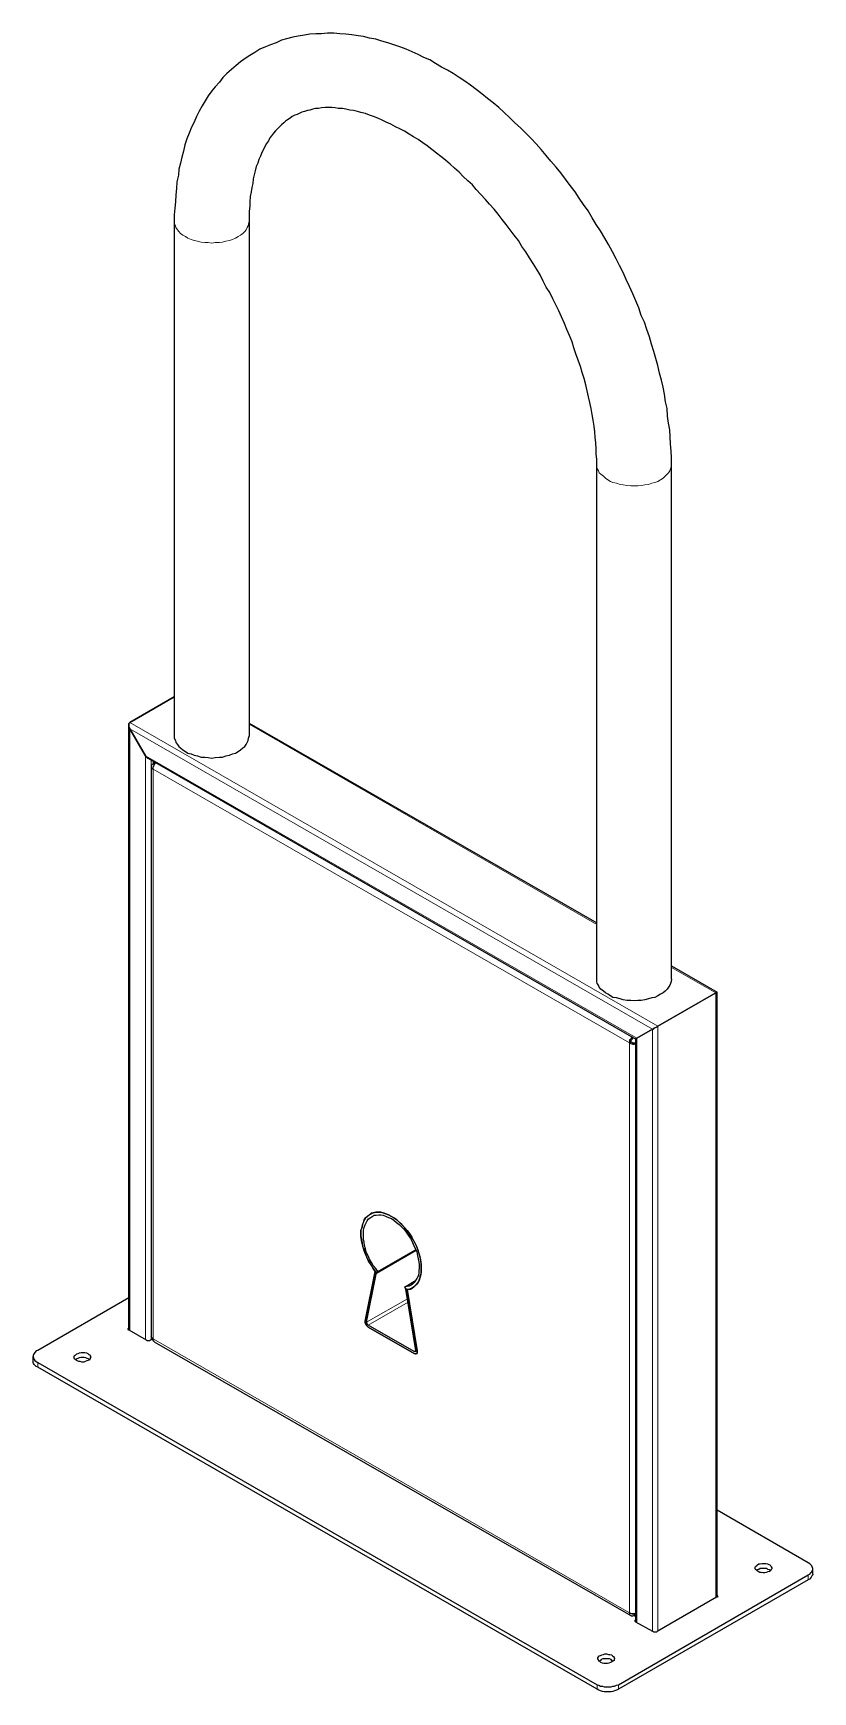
# Model space of a CAD drawing. Header units: inches. Extents: x 69 to 135, y 74 to 213.
import ezdxf

# ---------------------------------------------------------------- set-up
doc = ezdxf.new("R2010")
doc.units = ezdxf.units.IN
doc.header["$MEASUREMENT"] = 0
doc.layers.add('Warstwa 1', color=7, linetype='Continuous')

msp = doc.modelspace()

# ---------------------------------------------------------------- linework, layer by layer
at = {"layer": 'Warstwa 1', "color": 7, "lineweight": 25}
for points in [[(90.28, 212.44), (89.81, 212.23)], [(90.7, 212.57), (90.28, 212.44)], [(91.21, 212.69), (90.7, 212.57)], [(91.67, 212.78), (91.21, 212.69)], [(92.18, 212.86), (91.67, 212.78)], [(92.65, 212.95), (92.18, 212.86)], [(93.15, 212.99), (92.65, 212.95)], [(93.62, 212.99), (93.15, 212.99)], [(94.13, 213.03), (93.62, 212.99)], [(94.64, 213.03), (94.13, 213.03)], [(95.14, 212.99), (94.64, 213.03)], [(95.65, 212.95), (95.14, 212.99)], [(96.16, 212.9), (95.65, 212.95)], [(96.67, 212.82), (96.16, 212.9)], [(97.13, 212.74), (96.67, 212.82)], [(97.64, 212.61), (97.13, 212.74)], [(98.15, 212.52), (97.64, 212.61)], [(98.66, 212.35), (98.15, 212.52)], [(87.61, 211.17), (87.23, 210.92)], [(88.03, 211.42), (87.61, 211.17)], [(88.46, 211.68), (88.03, 211.42)], [(88.92, 211.89), (88.46, 211.68)], [(89.34, 212.06), (88.92, 211.89)], [(89.81, 212.23), (89.34, 212.06)], [(99.17, 212.23), (98.66, 212.35)], [(99.67, 212.06), (99.17, 212.23)], [(100.18, 211.89), (99.67, 212.06)], [(100.69, 211.68), (100.18, 211.89)], [(101.2, 211.47), (100.69, 211.68)], [(101.71, 211.25), (101.2, 211.47)], [(102.17, 211), (101.71, 211.25)], [(102.68, 210.79), (102.17, 211)], [(85.7, 209.65), (85.37, 209.31)], [(86.08, 209.98), (85.7, 209.65)], [(86.47, 210.32), (86.08, 209.98)], [(86.85, 210.62), (86.47, 210.32)], [(87.23, 210.92), (86.85, 210.62)], [(103.15, 210.49), (102.68, 210.79)], [(103.65, 210.2), (103.15, 210.49)], [(104.16, 209.94), (103.65, 210.2)], [(104.63, 209.65), (104.16, 209.94)], [(105.13, 209.31), (104.63, 209.65)], [(84.73, 208.54), (84.43, 208.21)], [(85.07, 208.93), (84.73, 208.54)], [(85.37, 209.31), (85.07, 208.93)], [(105.6, 209.01), (105.13, 209.31)], [(106.07, 208.67), (105.6, 209.01)], [(106.57, 208.33), (106.07, 208.67)], [(107.04, 207.95), (106.57, 208.33)], [(83.63, 206.94), (83.38, 206.51)], [(83.88, 207.36), (83.63, 206.94)], [(84.14, 207.78), (83.88, 207.36)], [(84.43, 208.21), (84.14, 207.78)], [(107.51, 207.57), (107.04, 207.95)], [(107.97, 207.19), (107.51, 207.57)], [(108.44, 206.81), (107.97, 207.19)], [(82.95, 205.58), (82.74, 205.16)], [(83.16, 206.05), (82.95, 205.58)], [(83.38, 206.51), (83.16, 206.05)], [(90.45, 205.54), (90.28, 205.37)], [(90.61, 205.67), (90.45, 205.54)], [(90.78, 205.79), (90.61, 205.67)], [(91, 205.92), (90.78, 205.79)], [(91.16, 206.05), (91, 205.92)], [(91.38, 206.17), (91.16, 206.05)], [(91.59, 206.22), (91.38, 206.17)], [(91.8, 206.34), (91.59, 206.22)], [(91.97, 206.43), (91.8, 206.34)], [(92.18, 206.47), (91.97, 206.43)], [(92.43, 206.55), (92.18, 206.47)], [(92.65, 206.6), (92.43, 206.55)], [(92.9, 206.68), (92.65, 206.6)], [(93.11, 206.72), (92.9, 206.68)], [(93.37, 206.72), (93.11, 206.72)], [(93.62, 206.77), (93.37, 206.72)], [(93.92, 206.81), (93.62, 206.77)], [(94.17, 206.81), (93.92, 206.81)], [(94.47, 206.81), (94.17, 206.81)], [(94.76, 206.77), (94.47, 206.81)], [(95.02, 206.72), (94.76, 206.77)], [(95.36, 206.72), (95.02, 206.72)], [(95.65, 206.68), (95.36, 206.72)], [(95.99, 206.6), (95.65, 206.68)], [(96.29, 206.55), (95.99, 206.6)], [(96.63, 206.47), (96.29, 206.55)], [(96.92, 206.39), (96.63, 206.47)], [(97.3, 206.3), (96.92, 206.39)], [(97.64, 206.17), (97.3, 206.3)], [(97.98, 206.05), (97.64, 206.17)], [(98.32, 205.92), (97.98, 206.05)], [(98.7, 205.75), (98.32, 205.92)], [(99.04, 205.58), (98.7, 205.75)], [(99.42, 205.41), (99.04, 205.58)], [(108.9, 206.39), (108.44, 206.81)], [(109.37, 205.96), (108.9, 206.39)], [(109.79, 205.54), (109.37, 205.96)], [(110.26, 205.12), (109.79, 205.54)], [(82.36, 204.18), (82.19, 203.68)], [(82.53, 204.65), (82.36, 204.18)], [(82.74, 205.16), (82.53, 204.65)], [(89.3, 204.27), (89.18, 204.02)], [(89.43, 204.44), (89.3, 204.27)], [(89.6, 204.65), (89.43, 204.44)], [(89.77, 204.86), (89.6, 204.65)], [(89.94, 205.03), (89.77, 204.86)], [(90.11, 205.2), (89.94, 205.03)], [(90.28, 205.37), (90.11, 205.2)], [(99.8, 205.2), (99.42, 205.41)], [(100.18, 205.03), (99.8, 205.2)], [(100.56, 204.82), (100.18, 205.03)], [(100.94, 204.57), (100.56, 204.82)], [(101.32, 204.35), (100.94, 204.57)], [(101.71, 204.14), (101.32, 204.35)], [(102.09, 203.85), (101.71, 204.14)], [(110.68, 204.69), (110.26, 205.12)], [(111.15, 204.23), (110.68, 204.69)], [(111.57, 203.76), (111.15, 204.23)], [(82.06, 203.17), (81.94, 202.66)], [(82.19, 203.68), (82.06, 203.17)], [(88.5, 202.75), (88.37, 202.45)], [(88.62, 203.04), (88.5, 202.75)], [(88.75, 203.3), (88.62, 203.04)], [(88.88, 203.55), (88.75, 203.3)], [(89.01, 203.8), (88.88, 203.55)], [(89.18, 204.02), (89.01, 203.8)], [(102.47, 203.59), (102.09, 203.85)], [(102.85, 203.3), (102.47, 203.59)], [(103.23, 203), (102.85, 203.3)], [(103.61, 202.7), (103.23, 203)], [(103.99, 202.41), (103.61, 202.7)], [(111.99, 203.3), (111.57, 203.76)], [(112.42, 202.79), (111.99, 203.3)], [(112.8, 202.32), (112.42, 202.79)], [(81.68, 201.64), (81.64, 201.14)], [(81.81, 202.15), (81.68, 201.64)], [(81.94, 202.66), (81.81, 202.15)], [(88.07, 201.52), (87.99, 201.18)], [(88.16, 201.86), (88.07, 201.52)], [(88.29, 202.15), (88.16, 201.86)], [(88.37, 202.45), (88.29, 202.15)], [(104.37, 202.07), (103.99, 202.41)], [(104.75, 201.73), (104.37, 202.07)], [(105.13, 201.39), (104.75, 201.73)], [(105.47, 201.05), (105.13, 201.39)], [(113.26, 201.81), (112.8, 202.32)], [(113.64, 201.35), (113.26, 201.81)], [(114.02, 200.8), (113.64, 201.35)], [(81.47, 200.04), (81.43, 199.49)], [(81.51, 200.59), (81.47, 200.04)], [(81.64, 201.14), (81.51, 200.59)], [(87.78, 200.12), (87.74, 199.74)], [(87.86, 200.46), (87.78, 200.12)], [(87.91, 200.84), (87.86, 200.46)], [(87.99, 201.18), (87.91, 200.84)], [(105.85, 200.67), (105.47, 201.05)], [(106.24, 200.33), (105.85, 200.67)], [(106.57, 199.95), (106.24, 200.33)], [(106.96, 199.53), (106.57, 199.95)], [(114.41, 200.29), (114.02, 200.8)], [(114.83, 199.74), (114.41, 200.29)], [(81.39, 198.93), (81.34, 198.38)], [(81.43, 199.49), (81.39, 198.93)], [(87.61, 198.55), (87.57, 198.13)], [(87.65, 199.36), (87.61, 198.93)], [(87.61, 198.93), (87.61, 198.55)], [(87.74, 199.74), (87.65, 199.36)], [(107.34, 199.1), (106.96, 199.53)], [(107.68, 198.72), (107.34, 199.1)], [(108.06, 198.3), (107.68, 198.72)], [(115.17, 199.23), (114.83, 199.74)], [(115.55, 198.68), (115.17, 199.23)], [(115.93, 198.17), (115.55, 198.68)], [(81.34, 198.38), (81.3, 197.83)], [(81.3, 197.83), (81.3, 197.28)], [(81.3, 197.28), (81.3, 154.19)], [(87.57, 198.13), (87.57, 197.71)], [(87.57, 197.71), (87.57, 197.28)], [(87.57, 197.28), (87.57, 154.19)], [(108.39, 197.88), (108.06, 198.3)], [(108.73, 197.45), (108.39, 197.88)], [(109.07, 197.03), (108.73, 197.45)], [(116.27, 197.58), (115.93, 198.17)], [(116.61, 197.03), (116.27, 197.58)], [(109.41, 196.56), (109.07, 197.03)], [(109.75, 196.14), (109.41, 196.56)], [(110.09, 195.68), (109.75, 196.14)], [(116.95, 196.48), (116.61, 197.03)], [(117.33, 195.89), (116.95, 196.48)], [(117.62, 195.34), (117.33, 195.89)], [(110.38, 195.17), (110.09, 195.68)], [(110.72, 194.74), (110.38, 195.17)], [(111.02, 194.24), (110.72, 194.74)], [(117.96, 194.74), (117.62, 195.34)], [(118.26, 194.15), (117.96, 194.74)], [(111.32, 193.77), (111.02, 194.24)], [(111.61, 193.3), (111.32, 193.77)], [(111.91, 192.8), (111.61, 193.3)], [(118.55, 193.6), (118.26, 194.15)], [(118.85, 193.01), (118.55, 193.6)], [(119.1, 192.42), (118.85, 193.01)], [(112.16, 192.29), (111.91, 192.8)], [(112.42, 191.78), (112.16, 192.29)], [(112.71, 191.32), (112.42, 191.78)], [(119.4, 191.82), (119.1, 192.42)], [(119.66, 191.23), (119.4, 191.82)], [(112.97, 190.81), (112.71, 191.32)], [(113.22, 190.3), (112.97, 190.81)], [(113.47, 189.79), (113.22, 190.3)], [(119.91, 190.64), (119.66, 191.23)], [(120.16, 190.05), (119.91, 190.64)], [(113.69, 189.28), (113.47, 189.79)], [(113.94, 188.73), (113.69, 189.28)], [(120.37, 189.41), (120.16, 190.05)], [(120.63, 188.86), (120.37, 189.41)], [(120.84, 188.22), (120.63, 188.86)], [(114.15, 188.22), (113.94, 188.73)], [(114.36, 187.72), (114.15, 188.22)], [(114.58, 187.21), (114.36, 187.72)], [(121.05, 187.63), (120.84, 188.22)], [(121.22, 187), (121.05, 187.63)], [(114.74, 186.7), (114.58, 187.21)], [(114.91, 186.19), (114.74, 186.7)], [(115.08, 185.68), (114.91, 186.19)], [(121.43, 186.4), (121.22, 187)], [(121.6, 185.81), (121.43, 186.4)], [(115.3, 185.13), (115.08, 185.68)], [(115.42, 184.63), (115.3, 185.13)], [(115.59, 184.12), (115.42, 184.63)], [(121.77, 185.22), (121.6, 185.81)], [(121.9, 184.58), (121.77, 185.22)], [(115.72, 183.61), (115.59, 184.12)], [(115.85, 183.1), (115.72, 183.61)], [(122.07, 183.99), (121.9, 184.58)], [(122.2, 183.4), (122.07, 183.99)], [(122.32, 182.81), (122.2, 183.4)], [(115.97, 182.59), (115.85, 183.1)], [(116.06, 182.13), (115.97, 182.59)], [(116.18, 181.62), (116.06, 182.13)], [(122.41, 182.17), (122.32, 182.81)], [(122.53, 181.62), (122.41, 182.17)], [(116.27, 181.11), (116.18, 181.62)], [(116.35, 180.65), (116.27, 181.11)], [(116.44, 180.14), (116.35, 180.65)], [(122.58, 180.99), (122.53, 181.62)], [(122.66, 180.39), (122.58, 180.99)], [(116.48, 179.67), (116.44, 180.14)], [(116.52, 179.21), (116.48, 179.67)], [(116.56, 178.74), (116.52, 179.21)], [(122.75, 179.84), (122.66, 180.39)], [(122.79, 179.25), (122.75, 179.84)], [(122.83, 178.66), (122.79, 179.25)], [(116.61, 178.28), (116.56, 178.74)], [(116.61, 177.81), (116.61, 178.28)], [(116.65, 177.39), (116.61, 177.81)], [(122.87, 178.06), (122.83, 178.66)], [(122.91, 177.51), (122.87, 178.06)], [(116.65, 176.92), (116.65, 177.39)], [(116.65, 133.87), (116.65, 176.92)], [(122.91, 176.92), (122.91, 177.51)], [(122.91, 133.87), (122.91, 176.92)], [(81.3, 157.49), (77.58, 155.33)], [(77.58, 155.33), (81.3, 157.49)], [(77.53, 155.29), (77.49, 155.25)], [(77.49, 155.25), (77.53, 155.29)], [(77.49, 155.25), (77.49, 155.12)], [(77.49, 155.12), (77.49, 155.25)], [(77.49, 155.12), (77.49, 155.04)], [(77.49, 155.04), (77.49, 155.12)], [(77.49, 104.49), (77.49, 155.12)], [(77.49, 155.04), (77.53, 154.91)], [(77.53, 154.91), (77.49, 155.04)], [(77.58, 155.33), (77.53, 155.29)], [(77.53, 155.29), (77.58, 155.33)], [(77.53, 154.91), (77.58, 154.82)], [(77.58, 154.82), (77.53, 154.91)], [(77.58, 154.82), (78.89, 152.54)], [(78.89, 152.54), (77.58, 154.82)], [(81.3, 154.19), (81.3, 154.02)], [(87.52, 154.02), (87.57, 154.19)], [(87.57, 155.29), (116.65, 138.57)], [(81.3, 154.02), (81.39, 153.85)], [(81.39, 153.85), (81.43, 153.68)], [(81.43, 153.68), (81.56, 153.51)], [(81.56, 153.51), (81.68, 153.34)], [(81.68, 153.34), (81.81, 153.22)], [(81.81, 153.22), (82.02, 153.05)], [(82.02, 153.05), (82.23, 152.92)], [(82.23, 152.92), (82.44, 152.79)], [(82.44, 152.79), (82.7, 152.71)], [(82.7, 152.71), (82.95, 152.62)], [(85.92, 152.62), (86.17, 152.71)], [(86.17, 152.71), (86.42, 152.79)], [(86.42, 152.79), (86.64, 152.92)], [(86.64, 152.92), (86.85, 153.05)], [(86.85, 153.05), (87.02, 153.22)], [(87.02, 153.22), (87.19, 153.34)], [(87.19, 153.34), (87.31, 153.51)], [(87.31, 153.51), (87.4, 153.68)], [(87.4, 153.68), (87.48, 153.85)], [(87.48, 153.85), (87.52, 154.02)], [(78.89, 152.54), (78.97, 152.45)], [(78.97, 152.45), (78.89, 152.54)], [(78.97, 152.45), (79.06, 152.37)], [(79.06, 152.37), (78.97, 152.45)], [(79.06, 152.37), (79.14, 152.33)], [(79.14, 152.33), (79.06, 152.37)], [(79.14, 152.33), (119.91, 128.83)], [(79.4, 151.78), (79.35, 151.69)], [(79.35, 151.69), (79.35, 151.61)], [(79.35, 151.69), (79.35, 103.98)], [(79.35, 151.61), (79.4, 151.56)], [(79.44, 151.82), (79.4, 151.78)], [(79.4, 151.56), (79.44, 151.48)], [(79.52, 151.86), (79.44, 151.82)], [(79.44, 151.48), (79.52, 151.44)], [(79.52, 152.07), (79.52, 152.07)], [(79.65, 151.99), (79.52, 152.07)], [(79.52, 152.07), (79.52, 151.86)], [(79.61, 151.82), (79.52, 151.86)], [(79.52, 151.56), (79.57, 151.65)], [(79.52, 151.44), (79.52, 151.56)], [(79.57, 151.65), (79.61, 151.78)], [(79.57, 151.69), (79.61, 151.73)], [(79.57, 151.65), (79.57, 151.69)], [(79.61, 151.78), (79.65, 151.86)], [(79.65, 151.99), (79.65, 151.99)], [(79.65, 151.86), (79.65, 151.99)], [(79.65, 151.86), (79.73, 151.95)], [(82.95, 152.62), (83.25, 152.54)], [(83.25, 152.54), (83.54, 152.45)], [(83.54, 152.45), (83.84, 152.45)], [(83.84, 152.45), (84.14, 152.41)], [(84.14, 152.41), (84.43, 152.37)], [(84.43, 152.37), (84.73, 152.41)], [(84.73, 152.41), (85.07, 152.45)], [(85.07, 152.45), (85.32, 152.45)], [(85.32, 152.45), (85.62, 152.54)], [(85.62, 152.54), (85.92, 152.62)], [(122.91, 134.97), (126.72, 132.77)], [(116.65, 133.66), (116.65, 133.87)], [(116.69, 133.49), (116.65, 133.66)], [(116.78, 133.36), (116.69, 133.49)], [(116.86, 133.19), (116.78, 133.36)], [(122.75, 133.36), (122.66, 133.19)], [(122.83, 133.49), (122.75, 133.36)], [(122.87, 133.66), (122.83, 133.49)], [(122.91, 133.87), (122.87, 133.66)], [(116.99, 133.02), (116.86, 133.19)], [(117.2, 132.85), (116.99, 133.02)], [(117.37, 132.73), (117.2, 132.85)], [(117.58, 132.6), (117.37, 132.73)], [(117.79, 132.47), (117.58, 132.6)], [(118, 132.34), (117.79, 132.47)], [(118.3, 132.3), (118, 132.34)], [(118.6, 132.22), (118.3, 132.3)], [(118.85, 132.13), (118.6, 132.22)], [(119.15, 132.09), (118.85, 132.13)], [(119.49, 132.09), (119.15, 132.09)], [(119.78, 132.05), (119.49, 132.09)], [(120.08, 132.09), (119.78, 132.05)], [(120.37, 132.09), (120.08, 132.09)], [(120.67, 132.13), (120.37, 132.09)], [(120.97, 132.22), (120.67, 132.13)], [(121.26, 132.3), (120.97, 132.22)], [(121.52, 132.34), (121.26, 132.3)], [(121.77, 132.47), (121.52, 132.34)], [(121.77, 129.93), (126.6, 132.73)], [(126.6, 132.73), (121.77, 129.93)], [(121.98, 132.6), (121.77, 132.47)], [(122.2, 132.73), (121.98, 132.6)], [(122.36, 132.85), (122.2, 132.73)], [(122.53, 133.02), (122.36, 132.85)], [(122.66, 133.19), (122.53, 133.02)], [(126.6, 132.73), (126.64, 132.73)], [(126.64, 132.73), (126.6, 132.73)], [(126.64, 132.73), (126.72, 132.77)], [(126.72, 132.77), (126.64, 132.73)], [(126.72, 132.77), (126.72, 132.77)], [(126.72, 132.77), (126.72, 132.77)], [(126.72, 82.14), (126.72, 132.77)], [(119.99, 128.92), (121.31, 129.68)], [(121.31, 129.68), (119.99, 128.92)], [(121.31, 129.68), (121.39, 129.68)], [(121.39, 129.68), (121.31, 129.68)], [(121.39, 129.68), (121.43, 129.76)], [(121.43, 129.76), (121.39, 129.68)], [(121.43, 129.76), (121.52, 129.8)], [(121.52, 129.8), (121.43, 129.76)], [(121.52, 129.8), (121.65, 129.85)], [(121.65, 129.85), (121.52, 129.8)], [(121.65, 129.85), (121.69, 129.89)], [(121.69, 129.89), (121.65, 129.85)], [(121.69, 129.89), (121.77, 129.93)], [(121.77, 129.93), (121.69, 129.89)], [(119.49, 128.83), (119.4, 128.75)], [(119.4, 128.75), (119.4, 128.62)], [(119.53, 128.62), (119.4, 128.53)], [(119.4, 128.62), (119.4, 128.53)], [(119.4, 128.53), (119.49, 128.49)], [(119.53, 128.92), (119.49, 128.83)], [(119.49, 128.49), (119.57, 128.45)], [(119.61, 129), (119.53, 128.92)], [(119.53, 128.75), (119.61, 128.83)], [(119.53, 128.66), (119.53, 128.75)], [(119.53, 128.62), (119.53, 128.66)], [(119.53, 128.62), (119.57, 128.58)], [(119.57, 128.58), (119.66, 128.53)], [(119.57, 128.45), (119.66, 128.41)], [(119.61, 128.83), (119.66, 128.92)], [(119.66, 128.92), (119.7, 128.96)], [(119.66, 128.53), (119.74, 128.53)], [(119.66, 128.41), (119.78, 128.41)], [(119.74, 128.53), (119.82, 128.53)], [(119.78, 128.41), (119.91, 128.45)], [(119.82, 128.53), (119.91, 128.53)], [(119.91, 128.83), (119.91, 128.87)], [(119.91, 128.87), (119.95, 128.87)], [(119.95, 128.87), (119.91, 128.87)], [(119.91, 128.87), (119.91, 128.83)], [(119.91, 80.11), (119.91, 128.83)], [(119.95, 128.87), (119.99, 128.92)], [(119.99, 128.92), (119.95, 128.87)], [(97.18, 113.72), (97.3, 113.89)], [(97.3, 113.89), (97.22, 113.76)], [(97.3, 113.89), (97.43, 114.01)], [(97.47, 114.01), (97.3, 113.89)], [(97.43, 114.01), (97.6, 114.14)], [(97.64, 114.14), (97.47, 114.01)], [(97.56, 113.8), (97.68, 113.89)], [(97.6, 114.14), (97.77, 114.23)], [(97.77, 114.27), (97.64, 114.14)], [(97.68, 113.89), (97.85, 114.01)], [(97.77, 114.23), (97.94, 114.31)], [(97.94, 114.31), (97.77, 114.27)], [(97.85, 114.01), (98.02, 114.1)], [(97.94, 114.31), (98.15, 114.35)], [(98.15, 114.35), (97.94, 114.31)], [(98.02, 114.1), (98.19, 114.1)], [(98.15, 114.35), (98.32, 114.35)], [(98.32, 114.35), (98.15, 114.35)], [(98.19, 114.1), (98.4, 114.14)], [(98.32, 114.35), (98.53, 114.35)], [(98.57, 114.35), (98.32, 114.35)], [(98.4, 114.14), (98.57, 114.14)], [(98.53, 114.35), (98.78, 114.31)], [(98.78, 114.31), (98.57, 114.35)], [(98.57, 114.14), (98.78, 114.1)], [(98.78, 114.31), (99, 114.23)], [(99, 114.23), (98.78, 114.31)], [(98.78, 114.1), (99.04, 114.01)], [(99, 114.23), (99.21, 114.14)], [(99.21, 114.14), (99, 114.23)], [(99.04, 114.01), (99.21, 113.93)], [(99.21, 114.14), (99.46, 114.01)], [(99.46, 114.01), (99.21, 114.14)], [(99.21, 113.93), (99.46, 113.84)], [(99.46, 114.01), (99.67, 113.89)], [(99.67, 113.89), (99.46, 114.01)], [(99.46, 113.84), (99.67, 113.68)], [(99.67, 113.89), (99.93, 113.72)], [(99.93, 113.72), (99.67, 113.89)], [(97.01, 113.13), (96.92, 112.87)], [(96.92, 112.83), (97.01, 113.08)], [(96.92, 112.87), (96.92, 112.62)], [(96.92, 112.57), (96.92, 112.83)], [(96.92, 112.62), (96.92, 112.36)], [(96.92, 112.32), (96.92, 112.57)], [(97.01, 113.08), (97.05, 113.34)], [(97.05, 113.34), (97.01, 113.13)], [(97.13, 113.55), (97.05, 113.34)], [(97.05, 113.34), (97.13, 113.51)], [(97.22, 113.76), (97.13, 113.55)], [(97.13, 113.51), (97.18, 113.72)], [(97.13, 112.87), (97.18, 113.08)], [(97.13, 112.62), (97.13, 112.87)], [(97.13, 112.36), (97.13, 112.62)], [(97.18, 113.08), (97.26, 113.29)], [(97.26, 113.29), (97.35, 113.46)], [(97.35, 113.46), (97.43, 113.63)], [(97.43, 113.63), (97.56, 113.8)], [(99.67, 113.68), (99.89, 113.51)], [(99.89, 113.51), (100.1, 113.34)], [(99.93, 113.72), (100.14, 113.51)], [(100.14, 113.51), (99.93, 113.72)], [(100.1, 113.34), (100.31, 113.13)], [(100.14, 113.51), (100.35, 113.29)], [(100.35, 113.34), (100.14, 113.51)], [(100.31, 113.13), (100.52, 112.91)], [(100.56, 113.08), (100.35, 113.34)], [(100.35, 113.29), (100.56, 113.08)], [(100.52, 112.91), (100.69, 112.7)], [(100.56, 113.08), (100.77, 112.83)], [(100.73, 112.83), (100.56, 113.08)], [(100.69, 112.7), (100.86, 112.45)], [(100.94, 112.57), (100.73, 112.83)], [(100.77, 112.83), (100.99, 112.57)], [(100.86, 112.45), (101.07, 112.15)], [(101.11, 112.32), (100.94, 112.57)], [(100.99, 112.57), (101.16, 112.28)], [(96.92, 112.36), (96.96, 112.07)], [(96.96, 111.98), (96.92, 112.32)], [(96.96, 112.07), (97.01, 111.81)], [(97.01, 111.73), (96.96, 111.98)], [(97.01, 111.81), (97.05, 111.52)], [(97.09, 111.43), (97.01, 111.73)], [(97.05, 111.52), (97.18, 111.22)], [(97.18, 111.14), (97.09, 111.43)], [(97.13, 112.11), (97.13, 112.36)], [(97.18, 111.86), (97.13, 112.11)], [(97.22, 111.56), (97.18, 111.86)], [(97.18, 111.22), (97.26, 110.92)], [(97.3, 110.84), (97.18, 111.14)], [(97.3, 111.3), (97.22, 111.56)], [(97.39, 110.97), (97.3, 111.3)], [(98.23, 109.27), (101.54, 111.18)], [(98.32, 109.4), (101.49, 111.22)], [(101.07, 112.15), (101.2, 111.9)], [(101.28, 112.07), (101.11, 112.32)], [(101.16, 112.28), (101.32, 111.98)], [(101.2, 111.9), (101.32, 111.6)], [(101.45, 111.73), (101.28, 112.07)], [(101.32, 111.98), (101.45, 111.73)], [(101.32, 111.6), (101.45, 111.35)], [(101.45, 111.73), (101.58, 111.43)], [(101.58, 111.47), (101.45, 111.73)], [(101.45, 111.35), (101.58, 111.05)], [(101.71, 111.18), (101.58, 111.47)], [(101.58, 111.43), (101.71, 111.09)], [(101.58, 111.05), (101.66, 110.75)], [(101.79, 110.88), (101.71, 111.18)], [(101.71, 111.09), (101.79, 110.84)], [(97.26, 110.92), (97.39, 110.63)], [(97.43, 110.54), (97.3, 110.84)], [(97.51, 110.71), (97.39, 110.97)], [(97.39, 110.63), (97.51, 110.33)], [(97.56, 110.25), (97.43, 110.54)], [(97.64, 110.42), (97.51, 110.71)], [(97.51, 110.33), (97.68, 110.04)], [(97.77, 109.95), (97.56, 110.25)], [(97.81, 110.16), (97.64, 110.42)], [(97.68, 110.04), (97.85, 109.78)], [(97.94, 109.65), (97.77, 109.95)], [(97.94, 109.91), (97.81, 110.16)], [(97.85, 109.78), (98.02, 109.53)], [(98.15, 109.65), (97.94, 109.91)], [(101.66, 110.75), (101.71, 110.46)], [(101.71, 110.46), (101.75, 110.2)], [(101.75, 110.2), (101.79, 109.95)], [(101.79, 109.7), (101.75, 109.44)], [(101.88, 110.59), (101.79, 110.88)], [(101.79, 110.84), (101.88, 110.54)], [(101.79, 109.95), (101.79, 109.7)], [(101.92, 110.29), (101.88, 110.59)], [(101.88, 110.54), (101.92, 110.2)], [(101.96, 110.04), (101.92, 110.29)], [(101.92, 110.2), (101.96, 109.95)], [(101.96, 109.74), (101.96, 110.04)], [(101.96, 109.95), (101.96, 109.65)], [(101.96, 109.44), (101.96, 109.74)], [(97.26, 105.25), (98.11, 109.4)], [(98.11, 109.4), (97.26, 105.25)], [(97.39, 105.17), (98.23, 109.32)], [(98.11, 109.4), (97.94, 109.65)], [(98.02, 109.53), (98.23, 109.27)], [(98.23, 109.32), (98.11, 109.4)], [(98.32, 109.4), (98.15, 109.65)], [(98.23, 109.27), (98.32, 109.4)], [(100.56, 108.09), (101.49, 108.64)], [(101.24, 108.34), (101.11, 108.26)], [(101.37, 108.47), (101.24, 108.34)], [(101.49, 108.64), (101.37, 108.47)], [(101.58, 108.34), (101.45, 108.21)], [(101.58, 108.81), (101.49, 108.64)], [(101.49, 108.26), (101.62, 108.38)], [(101.71, 109.02), (101.58, 108.81)], [(101.71, 108.51), (101.58, 108.34)], [(101.62, 108.38), (101.75, 108.55)], [(101.75, 109.19), (101.71, 109.02)], [(101.79, 108.72), (101.71, 108.51)], [(101.75, 109.44), (101.75, 109.19)], [(101.75, 108.55), (101.83, 108.76)], [(101.88, 108.93), (101.79, 108.72)], [(101.83, 108.76), (101.88, 109.02)], [(101.88, 109.02), (101.96, 109.23)], [(101.92, 109.15), (101.88, 108.93)], [(101.96, 109.4), (101.92, 109.15)], [(101.96, 109.65), (101.96, 109.4)], [(101.96, 109.23), (101.96, 109.44)], [(77.49, 107.2), (69.87, 102.8)], [(100.77, 108.13), (100.56, 108.09)], [(100.56, 108.09), (100.69, 107.88)], [(100.65, 107.92), (101.49, 102.8)], [(100.77, 107.88), (100.65, 107.92)], [(100.69, 107.88), (100.86, 107.88)], [(100.94, 108.17), (100.77, 108.13)], [(100.99, 107.92), (100.77, 107.88)], [(100.77, 107.88), (101.62, 102.75)], [(101.62, 102.75), (100.77, 107.88)], [(100.86, 107.88), (101.07, 107.92)], [(101.11, 108.26), (100.94, 108.17)], [(101.16, 108), (100.99, 107.92)], [(101.07, 107.92), (101.2, 108)], [(101.32, 108.09), (101.16, 108)], [(101.2, 108), (101.37, 108.13)], [(101.45, 108.21), (101.32, 108.09)], [(101.37, 108.13), (101.49, 108.26)], [(77.45, 104.62), (77.49, 104.66)], [(77.45, 104.57), (77.45, 104.62)], [(77.49, 104.49), (77.45, 104.57)], [(77.53, 104.49), (77.49, 104.49)], [(78.97, 103.64), (77.53, 104.49)], [(97.26, 105.21), (97.26, 105.25)], [(97.26, 105.25), (97.26, 105.21)], [(97.26, 105.12), (97.26, 105.21)], [(97.26, 105.21), (97.26, 105.12)], [(97.3, 105.04), (97.26, 105.12)], [(97.26, 105.12), (97.3, 105.04)], [(97.35, 104.95), (97.3, 105.04)], [(97.3, 105.04), (97.35, 104.95)], [(97.39, 104.87), (97.35, 104.95)], [(97.35, 104.95), (97.39, 104.87)], [(97.39, 105.12), (97.39, 105.17)], [(97.43, 105.08), (97.39, 105.12)], [(97.43, 104.83), (97.39, 104.87)], [(97.39, 104.87), (97.43, 104.83)], [(97.43, 105), (97.43, 105.08)], [(97.47, 104.95), (97.43, 105)], [(97.51, 104.74), (97.43, 104.83)], [(97.43, 104.83), (97.51, 104.74)], [(97.51, 104.91), (97.47, 104.95)], [(101.37, 102.71), (97.51, 104.91)], [(101.37, 102.54), (97.51, 104.74)], [(97.51, 104.74), (101.37, 102.54)], [(69.74, 102.75), (69.62, 102.63)], [(69.87, 102.8), (69.74, 102.75)], [(79.02, 103.6), (78.97, 103.64)], [(79.1, 103.6), (79.02, 103.6)], [(79.18, 103.6), (79.1, 103.6)], [(79.23, 103.6), (79.18, 103.6)], [(79.31, 103.64), (79.23, 103.6)], [(79.52, 103.77), (79.31, 103.64)], [(79.4, 103.94), (79.35, 103.98)], [(79.4, 103.85), (79.4, 103.94)], [(79.48, 103.81), (79.4, 103.85)], [(79.52, 103.77), (79.48, 103.81)], [(79.52, 103.69), (79.52, 103.77)], [(79.52, 103.6), (79.52, 103.69)], [(79.61, 103.56), (79.52, 103.6)], [(79.61, 103.52), (79.61, 103.56)], [(79.61, 103.52), (119.49, 80.61)], [(101.49, 102.8), (101.49, 102.75)], [(101.49, 102.75), (101.49, 102.71)], [(101.62, 102.75), (101.62, 102.67)], [(101.62, 102.67), (101.62, 102.75)], [(69.53, 102.46), (69.49, 102.37)], [(69.49, 102.37), (69.49, 102.25)], [(69.49, 101.91), (69.49, 102.29)], [(69.49, 102.25), (69.53, 102.16)], [(69.49, 101.78), (69.49, 101.91)], [(69.53, 101.7), (69.49, 101.78)], [(69.57, 102.54), (69.53, 102.46)], [(69.53, 102.16), (69.57, 102.03)], [(69.57, 101.61), (69.53, 101.7)], [(69.62, 102.63), (69.57, 102.54)], [(69.57, 102.03), (69.62, 101.95)], [(69.66, 101.53), (69.57, 101.61)], [(69.62, 101.95), (69.74, 101.86)], [(69.74, 101.44), (69.66, 101.53)], [(69.74, 101.86), (69.87, 101.78)], [(69.87, 101.4), (69.74, 101.44)], [(69.87, 101.78), (116.69, 74.81)], [(116.69, 74.43), (69.87, 101.4)], [(72.92, 102.29), (72.96, 102.37)], [(72.92, 102.2), (72.92, 102.29)], [(72.92, 102.12), (72.92, 102.2)], [(73, 102.03), (72.92, 102.12)], [(72.96, 102.37), (73.05, 102.41)], [(73.13, 102.08), (73, 102.03)], [(73.09, 101.99), (73, 102.03)], [(73.05, 102.41), (73.13, 102.5)], [(73.17, 101.91), (73.09, 101.99)], [(73.13, 102.5), (73.26, 102.54)], [(73.22, 102.12), (73.13, 102.08)], [(73.3, 101.86), (73.17, 101.91)], [(73.34, 102.16), (73.22, 102.12)], [(73.26, 102.54), (73.38, 102.58)], [(73.43, 101.86), (73.3, 101.86)], [(73.47, 102.2), (73.34, 102.16)], [(73.38, 102.58), (73.51, 102.63)], [(73.55, 101.82), (73.43, 101.86)], [(73.64, 102.2), (73.47, 102.2)], [(73.51, 102.63), (73.64, 102.63)], [(73.72, 101.82), (73.55, 101.82)], [(73.64, 102.63), (73.81, 102.63)], [(73.77, 102.2), (73.64, 102.2)], [(73.85, 101.86), (73.72, 101.82)], [(73.89, 102.16), (73.77, 102.2)], [(73.81, 102.63), (73.94, 102.58)], [(73.98, 101.91), (73.85, 101.86)], [(74.02, 102.12), (73.89, 102.16)], [(73.94, 102.58), (74.06, 102.54)], [(74.1, 101.95), (73.98, 101.91)], [(74.1, 102.08), (74.02, 102.12)], [(74.06, 102.54), (74.15, 102.46)], [(74.19, 102.03), (74.1, 102.08)], [(74.19, 101.99), (74.1, 101.95)], [(74.15, 102.46), (74.23, 102.41)], [(74.27, 102.08), (74.19, 101.99)], [(74.23, 102.41), (74.27, 102.33)], [(74.27, 102.33), (74.32, 102.25)], [(74.32, 102.25), (74.27, 102.16)], [(74.27, 102.16), (74.27, 102.08)], [(101.45, 102.67), (101.37, 102.71)], [(101.45, 102.5), (101.37, 102.54)], [(101.37, 102.54), (101.45, 102.5)], [(101.49, 102.71), (101.45, 102.67)], [(101.45, 102.67), (101.45, 102.67)], [(101.49, 102.5), (101.45, 102.5)], [(101.45, 102.5), (101.49, 102.5)], [(101.58, 102.54), (101.49, 102.5)], [(101.49, 102.5), (101.58, 102.54)], [(101.62, 102.54), (101.58, 102.54)], [(101.58, 102.54), (101.62, 102.54)], [(101.62, 102.67), (101.62, 102.63)], [(101.62, 102.63), (101.62, 102.67)], [(101.62, 102.63), (101.62, 102.54)], [(101.62, 102.54), (101.62, 102.63)], [(134.35, 85.02), (126.72, 89.42)], [(129.9, 84.64), (129.94, 84.72)], [(129.94, 84.72), (130.03, 84.8)], [(130.03, 84.8), (130.11, 84.85)], [(130.11, 84.85), (130.2, 84.93)], [(130.2, 84.93), (130.32, 84.93)], [(130.32, 84.93), (130.49, 84.97)], [(130.49, 84.97), (130.62, 84.97)], [(130.62, 84.97), (130.79, 84.97)], [(130.79, 84.97), (130.92, 84.93)], [(130.92, 84.93), (131.04, 84.89)], [(131.04, 84.89), (131.13, 84.85)], [(131.13, 84.85), (131.21, 84.76)], [(131.21, 84.76), (131.25, 84.68)], [(131.25, 84.68), (131.3, 84.59)], [(134.47, 84.93), (134.35, 85.02)], [(134.56, 84.85), (134.47, 84.93)], [(134.64, 84.76), (134.56, 84.85)], [(134.68, 84.68), (134.64, 84.76)], [(134.73, 84.55), (134.68, 84.68)], [(118.47, 74.81), (134.35, 84)], [(134.35, 83.58), (118.47, 74.43)], [(129.9, 84.55), (129.9, 84.64)], [(129.94, 84.47), (129.9, 84.55)], [(129.98, 84.42), (129.94, 84.47)], [(130.07, 84.34), (129.98, 84.42)], [(130.07, 84.42), (130.03, 84.38)], [(130.2, 84.47), (130.07, 84.42)], [(130.15, 84.3), (130.07, 84.34)], [(130.28, 84.21), (130.15, 84.3)], [(130.32, 84.55), (130.2, 84.47)], [(130.41, 84.21), (130.28, 84.21)], [(130.45, 84.55), (130.32, 84.55)], [(130.54, 84.17), (130.41, 84.21)], [(130.58, 84.55), (130.45, 84.55)], [(130.7, 84.17), (130.54, 84.17)], [(130.7, 84.55), (130.58, 84.55)], [(130.87, 84.55), (130.7, 84.55)], [(130.83, 84.21), (130.7, 84.17)], [(130.96, 84.25), (130.83, 84.21)], [(130.96, 84.47), (130.87, 84.55)], [(131.09, 84.42), (130.96, 84.47)], [(131.09, 84.3), (130.96, 84.25)], [(131.17, 84.38), (131.09, 84.42)], [(131.17, 84.34), (131.09, 84.3)], [(131.21, 84.42), (131.17, 84.34)], [(131.3, 84.51), (131.21, 84.42)], [(131.3, 84.59), (131.3, 84.51)], [(134.35, 84), (134.47, 84.08)], [(134.47, 83.66), (134.35, 83.58)], [(134.47, 84.08), (134.56, 84.17)], [(134.51, 83.7), (134.47, 83.66)], [(134.6, 83.83), (134.51, 83.7)], [(134.56, 84.17), (134.64, 84.25)], [(134.64, 83.92), (134.6, 83.83)], [(134.64, 84.25), (134.68, 84.34)], [(134.73, 84), (134.64, 83.92)], [(134.68, 84.34), (134.73, 84.47)], [(134.73, 84.47), (134.73, 84.55)], [(134.73, 84.08), (134.73, 84.51)], [(134.73, 84.08), (134.73, 84)], [(126.68, 82.14), (121.69, 79.26)], [(126.72, 82.14), (126.68, 82.14)], [(126.72, 82.31), (126.72, 82.26)], [(126.72, 82.26), (126.77, 82.18)], [(126.77, 82.18), (126.72, 82.14)], [(119.4, 80.82), (119.4, 80.74)], [(119.49, 80.78), (119.4, 80.82)], [(119.4, 80.74), (119.4, 80.66)], [(119.4, 80.66), (119.49, 80.61)], [(119.57, 80.74), (119.49, 80.78)], [(119.49, 80.61), (119.53, 80.57)], [(119.53, 80.57), (119.61, 80.57)], [(119.57, 80.74), (119.61, 80.74)], [(119.66, 80.74), (119.57, 80.74)], [(119.61, 80.74), (119.66, 80.74)], [(119.61, 80.57), (119.66, 80.57)], [(119.78, 80.74), (119.66, 80.74)], [(119.66, 80.57), (119.74, 80.61)], [(119.74, 80.74), (119.74, 80.61)], [(119.74, 80.61), (119.91, 80.53)], [(119.78, 80.74), (119.91, 80.66)], [(119.91, 80.74), (119.78, 80.74)], [(119.87, 80.23), (119.91, 80.27)], [(119.87, 80.15), (119.87, 80.23)], [(119.87, 80.11), (119.87, 80.15)], [(119.91, 80.06), (119.87, 80.11)], [(121.35, 79.26), (119.91, 80.06)], [(121.43, 79.22), (121.35, 79.26)], [(121.52, 79.22), (121.43, 79.22)], [(121.56, 79.22), (121.52, 79.22)], [(121.65, 79.22), (121.56, 79.22)], [(121.69, 79.26), (121.65, 79.22)], [(116.73, 77.06), (116.78, 77.14)], [(116.73, 76.97), (116.73, 77.06)], [(116.78, 76.89), (116.73, 76.97)], [(116.78, 77.14), (116.86, 77.23)], [(116.82, 76.8), (116.78, 76.89)], [(116.95, 76.85), (116.82, 76.8)], [(116.9, 76.76), (116.82, 76.8)], [(116.86, 77.23), (116.95, 77.27)], [(116.99, 76.68), (116.9, 76.76)], [(116.95, 77.27), (117.07, 77.31)], [(117.03, 76.93), (116.95, 76.85)], [(117.12, 76.63), (116.99, 76.68)], [(117.16, 76.97), (117.03, 76.93)], [(117.07, 77.31), (117.2, 77.35)], [(117.24, 76.59), (117.12, 76.63)], [(117.28, 76.97), (117.16, 76.97)], [(117.2, 77.35), (117.33, 77.4)], [(117.37, 76.59), (117.24, 76.59)], [(117.45, 76.97), (117.28, 76.97)], [(117.33, 77.4), (117.45, 77.4)], [(117.54, 76.59), (117.37, 76.59)], [(117.45, 77.4), (117.62, 77.35)], [(117.58, 76.97), (117.45, 76.97)], [(117.67, 76.63), (117.54, 76.59)], [(117.71, 76.97), (117.58, 76.97)], [(117.62, 77.35), (117.75, 77.35)], [(117.79, 76.68), (117.67, 76.63)], [(117.84, 76.93), (117.71, 76.97)], [(117.75, 77.35), (117.88, 77.31)], [(117.92, 76.72), (117.79, 76.68)], [(117.92, 76.85), (117.84, 76.93)], [(117.88, 77.31), (117.96, 77.23)], [(118, 76.8), (117.92, 76.85)], [(118, 76.8), (117.92, 76.72)], [(117.96, 77.23), (118.05, 77.18)], [(118.09, 76.85), (118, 76.8)], [(118.05, 77.18), (118.09, 77.1)], [(118.09, 77.1), (118.13, 77.01)], [(118.13, 77.01), (118.09, 76.93)], [(118.09, 76.93), (118.09, 76.85)], [(116.69, 74.81), (116.82, 74.77)], [(116.82, 74.35), (116.69, 74.43)], [(116.82, 74.77), (116.95, 74.69)], [(116.95, 74.31), (116.82, 74.35)], [(116.95, 74.69), (117.12, 74.69)], [(117.12, 74.26), (116.95, 74.31)], [(117.12, 74.69), (117.28, 74.64)], [(117.28, 74.22), (117.12, 74.26)], [(117.28, 74.64), (117.45, 74.64)], [(117.45, 74.22), (117.28, 74.22)], [(117.45, 74.64), (117.62, 74.64)], [(117.62, 74.22), (117.45, 74.22)], [(117.62, 74.64), (117.84, 74.64)], [(117.84, 74.22), (117.62, 74.22)], [(117.84, 74.64), (118, 74.69)], [(118, 74.26), (117.84, 74.22)], [(118, 74.69), (118.13, 74.69)], [(118.13, 74.31), (118, 74.26)], [(118.13, 74.69), (118.3, 74.77)], [(118.3, 74.35), (118.13, 74.31)], [(118.3, 74.77), (118.47, 74.81)], [(118.47, 74.43), (118.3, 74.35)]]:
    msp.add_lwpolyline(points, dxfattribs=at)
at = {"layer": 'Warstwa 1', "color": 7, "lineweight": 18}
for points in [[(81.3, 197.28), (81.3, 197.07)], [(87.52, 197.07), (87.57, 197.28)], [(81.3, 197.07), (81.39, 196.9)], [(81.39, 196.9), (81.43, 196.78)], [(81.43, 196.78), (81.56, 196.56)], [(81.56, 196.56), (81.68, 196.44)], [(81.68, 196.44), (81.81, 196.27)], [(81.81, 196.27), (82.02, 196.14)], [(82.02, 196.14), (82.23, 196.01)], [(82.23, 196.01), (82.44, 195.89)], [(82.44, 195.89), (82.7, 195.76)], [(82.7, 195.76), (82.95, 195.68)], [(85.92, 195.68), (86.17, 195.76)], [(86.17, 195.76), (86.42, 195.89)], [(86.42, 195.89), (86.64, 196.01)], [(86.64, 196.01), (86.85, 196.14)], [(86.85, 196.14), (87.02, 196.27)], [(87.02, 196.27), (87.19, 196.44)], [(87.19, 196.44), (87.31, 196.56)], [(87.31, 196.56), (87.4, 196.78)], [(87.4, 196.78), (87.48, 196.9)], [(87.48, 196.9), (87.52, 197.07)], [(82.95, 195.68), (83.25, 195.63)], [(83.25, 195.63), (83.54, 195.55)], [(83.54, 195.55), (83.84, 195.51)], [(83.84, 195.51), (84.14, 195.51)], [(84.14, 195.51), (84.43, 195.46)], [(84.43, 195.46), (84.73, 195.51)], [(84.73, 195.51), (85.07, 195.51)], [(85.07, 195.51), (85.32, 195.55)], [(85.32, 195.55), (85.62, 195.63)], [(85.62, 195.63), (85.92, 195.68)], [(116.65, 176.75), (116.65, 176.92)], [(116.69, 176.58), (116.65, 176.75)], [(116.78, 176.41), (116.69, 176.58)], [(116.86, 176.24), (116.78, 176.41)], [(122.75, 176.41), (122.66, 176.24)], [(122.83, 176.58), (122.75, 176.41)], [(122.87, 176.75), (122.83, 176.58)], [(122.91, 176.92), (122.87, 176.75)], [(116.99, 176.12), (116.86, 176.24)], [(117.2, 175.95), (116.99, 176.12)], [(117.37, 175.78), (117.2, 175.95)], [(117.58, 175.65), (117.37, 175.78)], [(117.79, 175.52), (117.58, 175.65)], [(118, 175.44), (117.79, 175.52)], [(118.3, 175.36), (118, 175.44)], [(118.6, 175.27), (118.3, 175.36)], [(118.85, 175.23), (118.6, 175.27)], [(119.15, 175.19), (118.85, 175.23)], [(119.49, 175.14), (119.15, 175.19)], [(119.78, 175.14), (119.49, 175.14)], [(120.08, 175.14), (119.78, 175.14)], [(120.37, 175.19), (120.08, 175.14)], [(120.67, 175.23), (120.37, 175.19)], [(120.97, 175.27), (120.67, 175.23)], [(121.26, 175.36), (120.97, 175.27)], [(121.52, 175.44), (121.26, 175.36)], [(121.77, 175.52), (121.52, 175.44)], [(121.98, 175.65), (121.77, 175.52)], [(122.2, 175.78), (121.98, 175.65)], [(122.36, 175.95), (122.2, 175.78)], [(122.53, 176.12), (122.36, 175.95)], [(122.66, 176.24), (122.53, 176.12)], [(121.77, 129.93), (77.58, 155.33)], [(121.31, 129.68), (77.58, 154.82)], [(77.58, 154.82), (77.58, 104.45)], [(116.65, 138.44), (87.57, 155.2)], [(119.99, 128.92), (78.89, 152.54)], [(78.89, 152.54), (78.89, 103.69)], [(79.35, 103.69), (79.35, 152.2)], [(79.52, 151.44), (79.52, 103.77)], [(119.4, 128.53), (79.52, 151.44)], [(126.6, 132.73), (122.91, 134.84)], [(126.6, 132.73), (126.6, 82.05)], [(121.31, 129.68), (121.31, 79.26)], [(121.77, 129.93), (121.77, 79.26)], [(119.4, 80.82), (119.4, 128.53)], [(119.99, 128.92), (119.99, 80.02)], [(100.82, 107.11), (97.39, 105.17)], [(100.86, 106.82), (97.51, 104.91)], [(79.52, 103.77), (119.4, 80.82)], [(101.49, 102.8), (101.37, 102.71)], [(69.87, 101.4), (69.87, 101.78)], [(134.35, 83.58), (134.35, 84)], [(116.69, 74.43), (116.69, 74.81)], [(118.47, 74.43), (118.47, 74.81)]]:
    msp.add_lwpolyline(points, dxfattribs=at)

doc.saveas('drawing.dxf')
